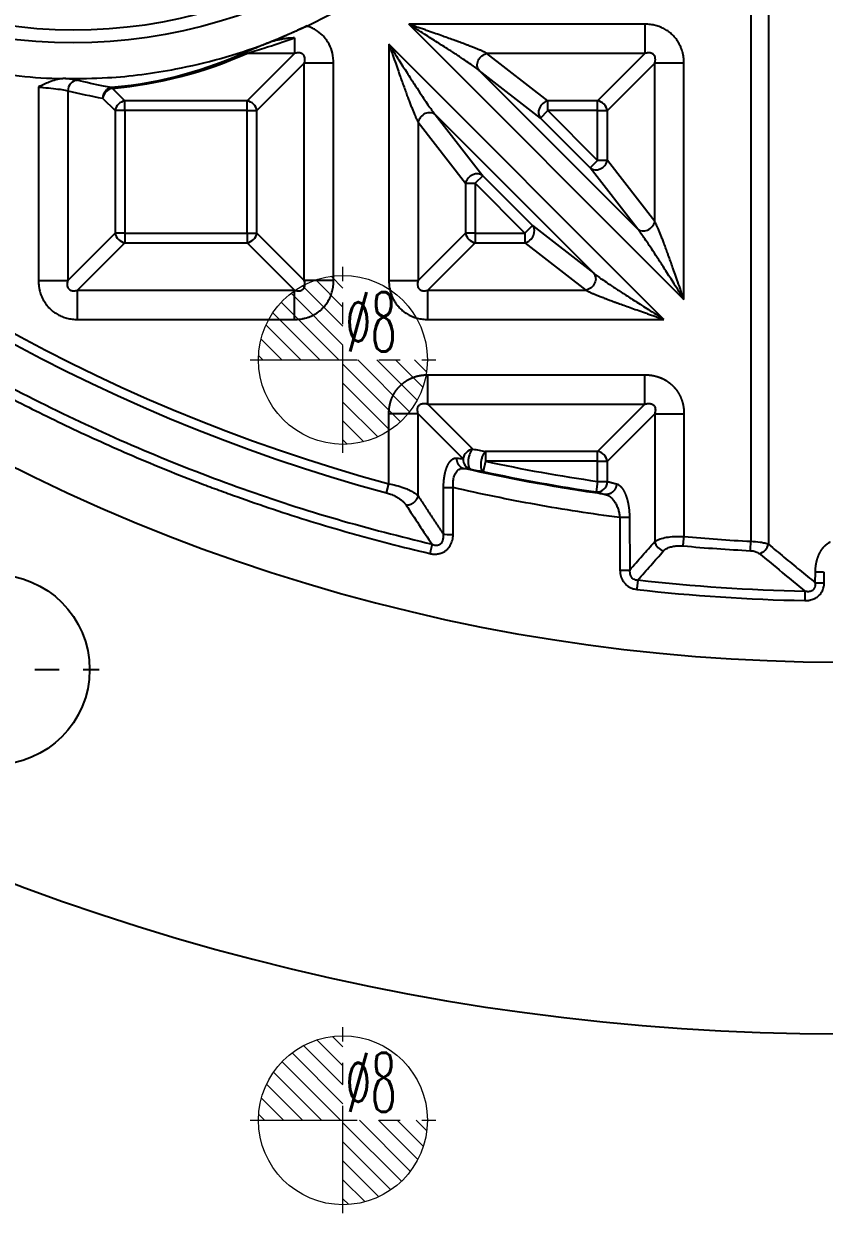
# Model space of a CAD drawing. Header units: millimetres. Extents: x 2595 to 3308, y 1499 to 1823.
# Drawn here: x 3109.4 to 3147.3, y 1550 to 1606.3 of the extents above; entities that cross this region are included whole.
import ezdxf
from ezdxf.enums import TextEntityAlignment as Align
from ezdxf.lldxf.tags import DXFTag

# ---------------------------------------------------------------- set-up
doc = ezdxf.new("R2010")
doc.units = ezdxf.units.MM
doc.linetypes.add('CENTER', pattern=[2, 1.25, -0.25, 0.25, -0.25])
doc.layers.add('5', color=7, linetype='Continuous', true_color=0xffffff)
doc.layers.add('epin', color=13, linetype='Continuous', lineweight=9)
doc.styles.add('TXT05', font='txt.shx', dxfattribs={"width": 0.5, "bigfont": 'gbcbig.shx'})
tags = doc.linetypes.add('DASHED', pattern=[25.72, 12.86, -12.86]).pattern_tags.tags
tags[6:7] = [DXFTag(74, 4), DXFTag(75, 0), DXFTag(340, '0'), DXFTag(46, 0.0), DXFTag(50, 0.0), DXFTag(44, 0.0), DXFTag(45, 0.0)]
tags[4:5] = [DXFTag(74, 4), DXFTag(75, 0), DXFTag(340, '0'), DXFTag(46, 0.0), DXFTag(50, 0.0), DXFTag(44, 0.0), DXFTag(45, 0.0)]

# ---------------------------------------------------------------- blocks, each defined once
blk = doc.blocks.new('epin_ejp_8')
at = {"layer": 'epin'}
h = blk.add_hatch(dxfattribs=at)
h.set_pattern_fill('_ANSI31', color=123, scale=0.2, angle=90, style=0)
h.set_pattern_definition([(135, (-1273.52655, 1170.3432), (-0.4490128, -0.4490128), [])])
h.paths.add_polyline_path([(0, 4, 0.414214), (-4, 0), (0, 0)])
h.paths.add_polyline_path([(4, 0), (0, 0), (0, -4, 0.414214)])
at = {"layer": 'epin', "color": 1, "linetype": 'CENTER', "ltscale": 4.064}
for p, q in [((0, -4.4), (0, 4.4)), ((-4.4, 0), (4.4, 0))]:
    blk.add_line(p, q, dxfattribs=at)
at = {"layer": 'epin'}
blk.add_circle((0, 0), 4, dxfattribs=at)
at = {"layer": 'epin', "color": 6, "style": 'TXT05', "width": 0.5}
blk.add_text('%%c8', height=2.8, dxfattribs=at).set_placement((1.327, 1.8), align=Align.MIDDLE)

msp = doc.modelspace()

# ---------------------------------------------------------------- linework, layer by layer
at = {"layer": '5', "color": 7, "linetype": 'Continuous'}
for p, q in [((3143.825, 1627.787), (3143.825, 1581.833)), ((3127.626, 1606.314), (3140.656, 1593.285)), ((3138.808, 1606.314), (3127.626, 1606.314)), ((3122.209, 1604.928), (3119.947, 1604.928)), ((3122.209, 1604.928), (3119.965, 1602.685)), ((3139.707, 1592.336), (3126.677, 1605.366)), ((3126.677, 1605.366), (3126.677, 1594.184)), ((3138.808, 1604.928), (3131.32, 1604.928)), ((3134.21, 1602.685), (3131.32, 1604.928)), ((3138.808, 1604.928), (3136.564, 1602.685)), ((3122.671, 1604.466), (3120.427, 1602.223)), ((3122.671, 1594.184), (3122.671, 1604.466)), ((3124.057, 1604.466), (3122.671, 1604.466)), ((3124.057, 1594.184), (3124.057, 1604.466)), ((3139.27, 1604.466), (3137.026, 1602.223)), ((3140.656, 1604.466), (3139.27, 1604.466)), ((3140.656, 1593.285), (3140.656, 1604.466)), ((3133.855, 1601.868), (3130.953, 1604.122)), ((3130.953, 1604.122), (3138.464, 1596.611)), ((3110.078, 1603.341), (3110.078, 1594.184)), ((3113.579, 1603.276), (3114.17, 1602.685)), ((3111.465, 1603.157), (3111.465, 1594.184)), ((3113.117, 1602.814), (3113.708, 1602.223)), ((3119.965, 1602.685), (3114.17, 1602.685)), ((3114.17, 1602.223), (3114.17, 1602.685)), ((3119.965, 1602.223), (3119.965, 1602.685)), ((3136.564, 1602.685), (3134.21, 1602.685)), ((3134.21, 1602.223), (3134.21, 1602.685)), ((3136.564, 1602.223), (3136.564, 1602.685)), ((3114.17, 1602.223), (3113.708, 1602.223)), ((3113.708, 1602.223), (3113.708, 1596.428)), ((3119.965, 1602.223), (3114.17, 1602.223)), ((3114.17, 1602.223), (3114.17, 1596.428)), ((3119.965, 1602.223), (3120.427, 1602.223)), ((3119.965, 1596.428), (3119.965, 1602.223)), ((3120.427, 1596.428), (3120.427, 1602.223)), ((3133.855, 1601.868), (3134.21, 1602.223)), ((3136.564, 1599.868), (3134.21, 1602.223)), ((3136.564, 1602.223), (3134.21, 1602.223)), ((3136.564, 1599.868), (3136.564, 1602.223)), ((3136.564, 1602.223), (3137.026, 1602.223)), ((3137.026, 1599.868), (3137.026, 1602.223)), ((3128.064, 1601.672), (3130.307, 1598.782)), ((3128.87, 1602.039), (3131.124, 1599.137)), ((3136.381, 1594.528), (3128.87, 1602.039)), ((3136.21, 1599.514), (3133.855, 1601.868)), ((3136.21, 1599.514), (3136.564, 1599.868)), ((3137.026, 1599.868), (3136.564, 1599.868)), ((3139.27, 1596.978), (3137.026, 1599.868)), ((3138.464, 1596.611), (3136.21, 1599.514)), ((3130.307, 1598.782), (3130.307, 1596.428)), ((3130.307, 1598.782), (3130.769, 1598.782)), ((3131.124, 1599.137), (3130.769, 1598.782)), ((3130.769, 1598.782), (3133.124, 1596.428)), ((3130.769, 1598.782), (3130.769, 1596.428)), ((3131.124, 1599.137), (3133.478, 1596.782)), ((3133.478, 1596.782), (3133.124, 1596.428)), ((3133.478, 1596.782), (3136.381, 1594.528)), ((3111.465, 1594.184), (3113.708, 1596.428)), ((3111.927, 1593.722), (3114.17, 1595.965)), ((3114.17, 1596.428), (3113.708, 1596.428)), ((3114.17, 1596.428), (3119.965, 1596.428)), ((3114.17, 1596.428), (3114.17, 1595.965)), ((3114.17, 1595.965), (3119.965, 1595.965)), ((3119.965, 1596.428), (3119.965, 1595.965)), ((3119.965, 1596.428), (3120.427, 1596.428)), ((3122.209, 1593.722), (3119.965, 1595.965)), ((3122.671, 1594.184), (3120.427, 1596.428)), ((3128.064, 1594.184), (3130.307, 1596.428)), ((3128.526, 1593.722), (3130.769, 1595.965)), ((3130.769, 1596.428), (3130.307, 1596.428)), ((3130.769, 1596.428), (3133.124, 1596.428)), ((3130.769, 1596.428), (3130.769, 1595.965)), ((3130.769, 1595.965), (3133.124, 1595.965)), ((3133.124, 1596.428), (3133.124, 1595.965)), ((3133.124, 1595.965), (3136.013, 1593.722)), ((3110.078, 1594.184), (3111.465, 1594.184)), ((3111.927, 1593.722), (3122.209, 1593.722)), ((3122.209, 1592.336), (3122.209, 1593.722)), ((3126.677, 1594.184), (3128.064, 1594.184)), ((3128.526, 1593.722), (3136.013, 1593.722)), ((3111.927, 1592.336), (3122.209, 1592.336)), ((3128.526, 1592.336), (3139.707, 1592.336)), ((3128.526, 1588.329), (3128.526, 1589.715)), ((3128.526, 1589.715), (3138.808, 1589.715)), ((3138.808, 1588.329), (3138.808, 1589.715)), ((3128.526, 1588.329), (3130.654, 1586.201)), ((3128.526, 1588.329), (3138.808, 1588.329)), ((3138.808, 1588.329), (3136.564, 1586.086)), ((3128.064, 1587.867), (3126.677, 1587.867)), ((3126.677, 1584.557), (3126.677, 1587.867)), ((3128.064, 1583.979), (3128.064, 1587.867)), ((3128.064, 1587.867), (3130.192, 1585.739)), ((3139.27, 1587.867), (3137.026, 1585.624)), ((3139.27, 1587.867), (3139.27, 1581.82)), ((3139.27, 1587.867), (3140.656, 1587.867)), ((3140.656, 1587.867), (3140.656, 1582.057)), ((3131.247, 1586.086), (3131.247, 1585.624)), ((3136.564, 1586.086), (3131.247, 1586.086)), ((3136.564, 1585.624), (3136.564, 1586.086)), ((3131.247, 1585.624), (3131.141, 1585.132)), ((3136.564, 1585.624), (3131.247, 1585.624)), ((3136.564, 1585.624), (3137.026, 1585.624)), ((3136.564, 1584.666), (3136.564, 1585.624)), ((3137.026, 1584.666), (3137.026, 1585.624)), ((3136.564, 1584.666), (3136.492, 1584.169)), ((3136.564, 1584.666), (3137.026, 1584.666)), ((3126.562, 1584.128), (3126.677, 1584.557)), ((3129.256, 1582.166), (3129.266, 1584.381)), ((3129.718, 1582.16), (3129.728, 1584.376)), ((3137.612, 1582.959), (3137.623, 1580.468)), ((3138.074, 1582.964), (3138.085, 1580.473)), ((3146.877, 1579.867), (3146.881, 1580.384)), ((3147.295, 1579.862), (3147.298, 1580.379))]:
    msp.add_line(p, q, dxfattribs=at)
at = {"layer": '5', "color": 1, "linetype": 'CENTER', "ltscale": 4.572}
msp.add_line((3103.052, 1575.756), (3112.952, 1575.756), dxfattribs=at)
at = {"layer": '5', "color": 7, "linetype": 'Continuous'}
msp.add_circle((3108.002, 1575.756), 4.5, dxfattribs=at)
at = {"layer": '5', "color": 7, "linetype": 'Continuous', "extrusion": (0, 0, -1)}
for centre, radius, start, end in [((-3148.002, 1669.494), 100.07, 313.95835, 233.17746), ((-3148.002, 1669.494), 99.038, 313.97894, 78.94), ((-3111.786, 1629.254), 23.825, 155, 0)]:
    msp.add_arc(centre, radius, start, end, dxfattribs=at)
at = {"layer": '5', "color": 7, "linetype": 'DASHED'}
for radius, start, end in [(100.573, 306.62661, 226.18317), (100.572, 306.62578, 226.19708)]:
    msp.add_arc((3148.002, 1669.494), radius, start, end, dxfattribs=at)
at = {"layer": '5', "color": 7, "linetype": 'Continuous'}
for centre, radius, start, end in [((3148.002, 1669.494), 100.547, 306.63636, 233.36364), ((3148.002, 1669.494), 99.282, 100.95124, 226.04921), ((3148.002, 1669.494), 99.081, 101.04979, 226.04537), ((3148.002, 1663.458), 81.732, 195.12421, 254.87579), ((3148.002, 1663.458), 82.176, 195.12421, 254.87579), ((3111.786, 1629.254), 23.204, 180, 25), ((3111.786, 1629.254), 25.522, 295.532, 310.5998), ((3111.786, 1629.254), 25.522, 259.4806, 268.7464), ((3148.002, 1663.458), 87.341, 233.68891, 306.31109), ((3148.002, 1663.458), 79.617, 257.85142, 261.74012), ((3148.002, 1663.458), 80.119, 257.85142, 261.74012), ((3148.002, 1663.458), 81.732, 264.84318, 267.07028), ((3148.002, 1663.458), 82.176, 264.84318, 267.07028), ((3148.002, 1669.494), 110.98, 238.79815, 301.20185)]:
    msp.add_arc(centre, radius, start, end, dxfattribs=at)
for centre, major_axis, ratio, start_param, end_param in [((3111.786, 1624.504), (0, -21.308), 0.969623, 0.086893, 0.406054), ((3119.947, 1604.466), (0.204, -0.46), 0.686211, 2.567905, 2.997393), ((3111.927, 1603.157), (-0.117, -0.489), 0.914703, 3.40322, 4.927805), ((3113.579, 1602.814), (-0.088, -0.495), 0.91653, 3.406006, 4.873529), ((3113.579, 1602.814), (-0.356, -0.356), 0.854588, 4.005238, 5.41954), ((3113.579, 1602.814), (0.045, -0.501), 0.203872, 2.726522, 3.034618), ((3118.105, 1629.254), (27.721, 0), 0.969623, 4.470509, 4.531479), ((3114.17, 1602.223), (0.356, 0.356), 0.854588, 0.863645, 2.277948), ((3119.965, 1602.223), (0.356, -0.356), 0.854588, 0.863645, 2.277948), ((3134.21, 1602.223), (-0.308, -0.397), 0.818985, 3.900323, 6.130707), ((3136.564, 1602.223), (0.356, -0.356), 0.854588, 0.863645, 2.277948), ((3136.564, 1599.868), (-0.397, -0.308), 0.818985, 0.152478, 2.382862), ((3130.769, 1598.782), (0.397, 0.308), 0.818985, 0.152478, 2.382862), ((3133.124, 1596.428), (0.308, 0.397), 0.818985, 3.900323, 6.130707), ((3114.17, 1596.428), (-0.356, 0.356), 0.854588, 0.863645, 2.277948), ((3119.965, 1596.428), (-0.356, -0.356), 0.854588, 0.863645, 2.277948), ((3130.769, 1596.428), (-0.356, 0.356), 0.854588, 0.863645, 2.277948), ((3130.654, 1585.739), (-0.356, -0.356), 0.854588, 4.005239, 5.41954), ((3130.654, 1585.739), (0.098, 0.493), 0.412608, 0.44826, 3.084108), ((3136.564, 1585.624), (0.356, -0.356), 0.854588, 0.863645, 2.277948), ((3130.654, 1585.739), (0.049, 0.501), 0.918083, 1.660759, 3.009174), ((3136.564, 1584.666), (0.13, 0.486), 0.913658, 3.270704, 4.952882), ((3129.728, 1584.381), (-0.503, 0.002), 0.010472, 0.405858, 1.570843), ((3129.718, 1582.166), (-0.503, 0.002), 0.010472, 0.405858, 1.570843), ((3139.732, 1581.82), (-0.378, 0.331), 0.837527, 0.80745, 2.107858), ((3144.242, 1581.694), (0.323, 0.385), 0.751949, 3.934164, 5.27478), ((3137.623, 1580.473), (0.503, 0.002), 0.010472, 4.712342, 5.877328)]:
    msp.add_ellipse(centre, major_axis=major_axis, ratio=ratio, start_param=start_param, end_param=end_param, dxfattribs=at)
for points, degree, knots in [([(3065.375, 1644.356), (3065.485, 1643.901), (3065.706, 1642.991), (3066.183, 1641.182), (3066.833, 1638.937), (3067.703, 1636.271), (3068.659, 1633.635), (3069.703, 1631.031), (3070.957, 1628.178), (3072.184, 1625.656), (3073.494, 1623.176), (3074.718, 1621.004), (3076.174, 1618.609), (3077.708, 1616.265), (3079.316, 1613.975), (3080.999, 1611.739), (3082.754, 1609.56), (3084.583, 1607.438), (3086.485, 1605.372), (3088.128, 1603.701), (3089.479, 1602.396), (3090.851, 1601.112), (3092.253, 1599.864), (3093.682, 1598.655), (3094.762, 1597.77), (3095.852, 1596.908), (3097.313, 1595.791), (3098.61, 1594.848), (3099.733, 1594.064), (3100.482, 1593.55), (3101.427, 1592.919), (3102.578, 1592.178), (3103.75, 1591.449), (3104.747, 1590.852), (3105.559, 1590.379), (3106.18, 1590.024), (3106.81, 1589.67), (3107.67, 1589.197), (3108.774, 1588.609), (3110.14, 1587.913), (3111.56, 1587.223), (3113.038, 1586.539), (3114.571, 1585.865), (3116.16, 1585.203), (3117.518, 1584.669), (3118.63, 1584.252), (3119.768, 1583.839), (3121.219, 1583.338), (3122.998, 1582.768), (3124.513, 1582.319), (3125.749, 1581.977), (3127.015, 1581.64), (3127.975, 1581.409), (3128.618, 1581.253)], 3, [0, 0, 0, 0, 0.014936, 0.029853, 0.059655, 0.089453, 0.119262, 0.149075, 0.178885, 0.218629, 0.238504, 0.268312, 0.298106, 0.327877, 0.357624, 0.387348, 0.417075, 0.446843, 0.47668, 0.506592, 0.521577, 0.536571, 0.566511, 0.58142, 0.596263, 0.611033, 0.62573, 0.654912, 0.662164, 0.669403, 0.683874, 0.698399, 0.713051, 0.727904, 0.735428, 0.743029, 0.750712, 0.758484, 0.774323, 0.790599, 0.807368, 0.824674, 0.842499, 0.860799, 0.879533, 0.889049, 0.898658, 0.918142, 0.937995, 0.958239, 0.968516, 0.9789, 1, 1, 1, 1]), ([(3065.808, 1644.461), (3066.537, 1641.736), (3067.96, 1636.418), (3070.994, 1628.947), (3074.469, 1622.138), (3078.323, 1616.012), (3082.424, 1610.554), (3086.482, 1605.952), (3090.436, 1602.044), (3094.275, 1598.685), (3098.263, 1595.597), (3102.379, 1592.784), (3106.604, 1590.247), (3110.917, 1587.986), (3115.3, 1585.998), (3119.736, 1584.287), (3124.202, 1582.826), (3127.22, 1582.068), (3128.72, 1581.691)], 3, [0, 0, 0, 0, 0.090373, 0.176364, 0.257981, 0.335231, 0.40812, 0.476654, 0.531767, 0.586258, 0.640131, 0.693386, 0.746023, 0.798046, 0.849453, 0.900247, 0.950429, 1, 1, 1, 1]), ([(3111.356, 1603.738), (3112.02, 1603.743), (3113.773, 1603.757), (3116.241, 1604.085), (3118.717, 1604.665), (3120.795, 1605.336), (3122.122, 1605.929), (3122.786, 1606.225)], 3, [0, 0, 0, 0, 0.16882, 0.445821, 0.630531, 0.815258, 1, 1, 1, 1]), ([(3122.784, 1606.23), (3122.592, 1606.138), (3122.401, 1606.047), (3122.013, 1605.869), (3121.816, 1605.781), (3121.352, 1605.585), (3121.085, 1605.477), (3120.816, 1605.375)], 3, [0, 0, 0, 0, 0.29651, 0.29651, 0.598177, 0.598177, 1, 1, 1, 1]), ([(3124.057, 1604.466), (3124.046, 1604.629), (3124.026, 1604.94), (3123.848, 1605.402), (3123.572, 1605.779), (3123.264, 1606.022), (3123.005, 1606.153), (3122.86, 1606.202), (3122.785, 1606.227)], 3, [0, 0, 0, 0, 0.209456, 0.399677, 0.627579, 0.802925, 0.89913, 1, 1, 1, 1]), ([(3130.953, 1604.122), (3130.93, 1604.141), (3130.88, 1604.182), (3130.754, 1604.278), (3130.555, 1604.42), (3130.263, 1604.618), (3129.905, 1604.855), (3129.471, 1605.138), (3129.055, 1605.405), (3128.676, 1605.647), (3128.352, 1605.853), (3128.065, 1606.036), (3127.819, 1606.192), (3127.692, 1606.273), (3127.626, 1606.314)], 3, [0, 0, 0, 0, 0.027967, 0.059719, 0.133964, 0.223166, 0.330024, 0.457166, 0.608202, 0.694055, 0.787542, 0.889254, 0.943484, 1, 1, 1, 1]), ([(3131.32, 1604.928), (3131.309, 1604.934), (3131.287, 1604.948), (3131.248, 1604.968), (3131.204, 1604.99), (3131.155, 1605.014), (3131.102, 1605.039), (3131.022, 1605.074), (3130.91, 1605.121), (3130.762, 1605.182), (3130.595, 1605.247), (3130.432, 1605.31), (3130.3, 1605.36), (3130.156, 1605.414), (3130.036, 1605.458), (3129.919, 1605.501), (3129.867, 1605.52), (3129.826, 1605.535), (3129.783, 1605.55), (3129.659, 1605.595), (3129.445, 1605.673), (3129.141, 1605.781), (3128.809, 1605.899), (3128.512, 1606.004), (3128.259, 1606.093), (3128.056, 1606.164), (3127.844, 1606.238), (3127.7, 1606.289), (3127.626, 1606.314)], 3, [0, 0, 0, 0, 0.013964, 0.028728, 0.044337, 0.060827, 0.078207, 0.096433, 0.135359, 0.177827, 0.224286, 0.275137, 0.311625, 0.330675, 0.391249, 0.407235, 0.423572, 0.431875, 0.440269, 0.457332, 0.529399, 0.607999, 0.693751, 0.787226, 0.837032, 0.889033, 0.943357, 1, 1, 1, 1]), ([(3140.656, 1604.466), (3140.654, 1604.537), (3140.651, 1604.656), (3140.627, 1604.825), (3140.596, 1604.968), (3140.554, 1605.11), (3140.499, 1605.251), (3140.428, 1605.396), (3140.338, 1605.545), (3140.226, 1605.692), (3140.089, 1605.835), (3139.929, 1605.968), (3139.743, 1606.086), (3139.535, 1606.184), (3139.308, 1606.258), (3139.063, 1606.306), (3138.894, 1606.311), (3138.808, 1606.314)], 3, [0, 0, 0, 0, 0.072851, 0.122845, 0.174858, 0.223041, 0.274463, 0.329748, 0.38903, 0.452408, 0.51978, 0.591113, 0.666185, 0.744828, 0.826536, 0.911136, 1, 1, 1, 1]), ([(3119.947, 1604.928), (3120.186, 1605.007), (3120.472, 1605.094), (3121.228, 1605.333), (3121.719, 1605.493), (3122.209, 1605.663)], 3, [0, 0, 0, 0, 0.373877, 0.373877, 1, 1, 1, 1]), ([(3122.208, 1605.663), (3122.149, 1605.661), (3122.064, 1605.659), (3121.945, 1605.651), (3121.827, 1605.64), (3121.676, 1605.615), (3121.442, 1605.568), (3121.153, 1605.494), (3120.928, 1605.415), (3120.816, 1605.375)], 3, [0, 0, 0, 0, 0.125159, 0.178687, 0.249947, 0.374582, 0.499465, 0.749764, 1, 1, 1, 1]), ([(3120.816, 1605.375), (3120.737, 1605.342), (3120.659, 1605.309), (3120.298, 1605.156), (3120.013, 1605.04), (3119.791, 1604.941)], 3, [0, 0, 0, 0, 0.212025, 0.212025, 1, 1, 1, 1]), ([(3122.671, 1604.466), (3122.677, 1604.49), (3122.692, 1604.545), (3122.7, 1604.618), (3122.7, 1604.68), (3122.694, 1604.738), (3122.673, 1604.812), (3122.623, 1604.881), (3122.566, 1604.921), (3122.511, 1604.943), (3122.447, 1604.956), (3122.342, 1604.96), (3122.264, 1604.941), (3122.209, 1604.928)], 3, [0, 0, 0, 0, 0.093419, 0.212052, 0.262993, 0.313654, 0.413883, 0.514736, 0.570157, 0.632578, 0.705029, 0.789605, 1, 1, 1, 1]), ([(3126.677, 1605.366), (3126.758, 1605.238), (3126.914, 1604.993), (3127.201, 1604.541), (3127.519, 1604.042), (3127.854, 1603.521), (3128.133, 1603.092), (3128.368, 1602.737), (3128.566, 1602.446), (3128.709, 1602.245), (3128.807, 1602.115), (3128.849, 1602.064), (3128.87, 1602.039)], 3, [0, 0, 0, 0, 0.110197, 0.212199, 0.392649, 0.543621, 0.668259, 0.773111, 0.86326, 0.93835, 0.970095, 1, 1, 1, 1]), ([(3126.677, 1605.366), (3126.703, 1605.293), (3126.753, 1605.149), (3126.85, 1604.874), (3126.964, 1604.549), (3127.093, 1604.184), (3127.244, 1603.757), (3127.36, 1603.433), (3127.441, 1603.21), (3127.456, 1603.168), (3127.479, 1603.107), (3127.524, 1602.982), (3127.592, 1602.8), (3127.668, 1602.597), (3127.759, 1602.36), (3127.841, 1602.152), (3127.919, 1601.967), (3127.963, 1601.869), (3127.998, 1601.796), (3128.02, 1601.75), (3128.042, 1601.708), (3128.057, 1601.684), (3128.064, 1601.672)], 3, [0, 0, 0, 0, 0.056164, 0.110251, 0.212208, 0.306099, 0.392343, 0.542711, 0.559527, 0.567784, 0.575942, 0.607616, 0.66673, 0.720958, 0.7712, 0.861163, 0.895315, 0.936329, 0.952766, 0.968658, 0.984396, 1, 1, 1, 1]), ([(3130.953, 1604.122), (3130.913, 1604.19), (3130.834, 1604.326), (3130.89, 1604.6), (3131.067, 1604.837), (3131.236, 1604.898), (3131.32, 1604.928)], 3, [0, 0, 0, 0, 0.25004, 0.499989, 0.749935, 1, 1, 1, 1]), ([(3139.27, 1604.466), (3139.276, 1604.49), (3139.291, 1604.545), (3139.299, 1604.618), (3139.299, 1604.68), (3139.293, 1604.738), (3139.272, 1604.812), (3139.222, 1604.881), (3139.165, 1604.921), (3139.11, 1604.943), (3139.046, 1604.956), (3138.941, 1604.96), (3138.863, 1604.941), (3138.808, 1604.928)], 3, [0, 0, 0, 0, 0.093419, 0.212052, 0.262993, 0.313654, 0.413883, 0.514736, 0.570157, 0.632578, 0.705029, 0.789605, 1, 1, 1, 1]), ([(3111.228, 1603.738), (3111.005, 1603.721), (3110.786, 1603.654), (3110.411, 1603.503), (3110.248, 1603.424), (3110.083, 1603.343), (3110.081, 1603.342), (3110.078, 1603.341)], 3, [0, 0, 0, 0, 0.550874, 0.550874, 0.993596, 0.993596, 1, 1, 1, 1]), ([(3110.078, 1603.341), (3110.154, 1603.335), (3110.229, 1603.328), (3110.471, 1603.305), (3110.636, 1603.289), (3110.936, 1603.255), (3111.074, 1603.237), (3111.303, 1603.199), (3111.398, 1603.179), (3111.465, 1603.157)], 3, [0, 0, 0, 0, 0.127146, 0.127146, 0.417765, 0.417765, 0.708802, 0.708802, 1, 1, 1, 1]), ([(3111.924, 1603.658), (3111.837, 1603.679), (3111.714, 1603.699), (3111.499, 1603.726), (3111.429, 1603.734), (3111.356, 1603.741)], 3, [0, 0, 0, 0, 0.703748, 0.703748, 1, 1, 1, 1]), ([(3113.545, 1603.313), (3113.415, 1603.336), (3113.286, 1603.361), (3112.745, 1603.467), (3112.334, 1603.558), (3111.924, 1603.658)], 3, [0, 0, 0, 0, 0.240245, 0.240245, 1, 1, 1, 1]), ([(3128.87, 1602.039), (3128.756, 1602.139), (3128.566, 1602.156), (3128.231, 1602.005), (3128.096, 1601.841), (3128.064, 1601.672)], 3, [0, 0, 0, 0, 0.5, 0.5, 1, 1, 1, 1]), ([(3138.464, 1596.611), (3138.577, 1596.511), (3138.768, 1596.494), (3139.102, 1596.645), (3139.238, 1596.81), (3139.27, 1596.978)], 3, [0, 0, 0, 0, 0.5, 0.5, 1, 1, 1, 1]), ([(3140.656, 1593.285), (3140.575, 1593.412), (3140.42, 1593.657), (3140.132, 1594.11), (3139.814, 1594.608), (3139.48, 1595.129), (3139.2, 1595.558), (3138.966, 1595.913), (3138.768, 1596.204), (3138.625, 1596.405), (3138.527, 1596.535), (3138.484, 1596.586), (3138.464, 1596.611)], 3, [0, 0, 0, 0, 0.110197, 0.212199, 0.392649, 0.543621, 0.668259, 0.773111, 0.86326, 0.93835, 0.970095, 1, 1, 1, 1]), ([(3140.656, 1593.285), (3140.631, 1593.358), (3140.58, 1593.501), (3140.484, 1593.777), (3140.37, 1594.101), (3140.241, 1594.466), (3140.09, 1594.893), (3139.973, 1595.218), (3139.892, 1595.44), (3139.877, 1595.483), (3139.855, 1595.543), (3139.809, 1595.668), (3139.742, 1595.85), (3139.666, 1596.053), (3139.575, 1596.291), (3139.493, 1596.498), (3139.414, 1596.683), (3139.371, 1596.781), (3139.336, 1596.855), (3139.313, 1596.9), (3139.291, 1596.942), (3139.277, 1596.966), (3139.27, 1596.978)], 3, [0, 0, 0, 0, 0.056164, 0.110251, 0.212208, 0.306099, 0.392343, 0.542711, 0.559527, 0.567784, 0.575942, 0.607616, 0.66673, 0.720958, 0.7712, 0.861163, 0.895315, 0.936329, 0.952766, 0.968658, 0.984396, 1, 1, 1, 1]), ([(3136.381, 1594.528), (3136.42, 1594.46), (3136.499, 1594.324), (3136.443, 1594.05), (3136.266, 1593.813), (3136.098, 1593.752), (3136.013, 1593.722)], 3, [0, 0, 0, 0, 0.25004, 0.499989, 0.749935, 1, 1, 1, 1]), ([(3136.381, 1594.528), (3136.404, 1594.509), (3136.453, 1594.468), (3136.58, 1594.372), (3136.779, 1594.23), (3137.07, 1594.032), (3137.428, 1593.795), (3137.863, 1593.512), (3138.279, 1593.245), (3138.658, 1593.003), (3138.981, 1592.797), (3139.269, 1592.614), (3139.514, 1592.458), (3139.642, 1592.377), (3139.707, 1592.336)], 3, [0, 0, 0, 0, 0.027967, 0.059719, 0.133964, 0.223166, 0.330024, 0.457166, 0.608202, 0.694055, 0.787542, 0.889254, 0.943484, 1, 1, 1, 1]), ([(3110.078, 1594.184), (3110.08, 1594.113), (3110.084, 1593.994), (3110.108, 1593.825), (3110.139, 1593.682), (3110.181, 1593.54), (3110.235, 1593.399), (3110.306, 1593.254), (3110.397, 1593.106), (3110.509, 1592.958), (3110.645, 1592.815), (3110.806, 1592.682), (3110.991, 1592.564), (3111.199, 1592.466), (3111.427, 1592.393), (3111.671, 1592.345), (3111.84, 1592.339), (3111.927, 1592.336)], 3, [0, 0, 0, 0, 0.072851, 0.122845, 0.174858, 0.223041, 0.274463, 0.329748, 0.38903, 0.452408, 0.51978, 0.591113, 0.666185, 0.744828, 0.826536, 0.911136, 1, 1, 1, 1]), ([(3111.465, 1594.184), (3111.459, 1594.16), (3111.444, 1594.105), (3111.435, 1594.032), (3111.436, 1593.97), (3111.442, 1593.912), (3111.463, 1593.838), (3111.513, 1593.77), (3111.57, 1593.73), (3111.624, 1593.707), (3111.688, 1593.694), (3111.794, 1593.69), (3111.871, 1593.709), (3111.927, 1593.722)], 3, [0, 0, 0, 0, 0.093419, 0.212052, 0.262993, 0.313654, 0.413883, 0.514736, 0.570157, 0.632578, 0.705029, 0.789605, 1, 1, 1, 1]), ([(3122.209, 1593.722), (3122.233, 1593.716), (3122.288, 1593.701), (3122.36, 1593.693), (3122.423, 1593.693), (3122.481, 1593.699), (3122.555, 1593.72), (3122.623, 1593.77), (3122.663, 1593.827), (3122.686, 1593.882), (3122.699, 1593.946), (3122.703, 1594.051), (3122.684, 1594.129), (3122.671, 1594.184)], 3, [0, 0, 0, 0, 0.093419, 0.212052, 0.262993, 0.313654, 0.413883, 0.514736, 0.570157, 0.632578, 0.705029, 0.789605, 1, 1, 1, 1]), ([(3122.209, 1592.336), (3122.279, 1592.338), (3122.399, 1592.341), (3122.568, 1592.365), (3122.711, 1592.396), (3122.853, 1592.438), (3122.994, 1592.493), (3123.139, 1592.564), (3123.287, 1592.654), (3123.435, 1592.766), (3123.578, 1592.902), (3123.711, 1593.063), (3123.829, 1593.248), (3123.927, 1593.456), (3124, 1593.684), (3124.048, 1593.929), (3124.054, 1594.098), (3124.057, 1594.184)], 3, [0, 0, 0, 0, 0.072851, 0.122845, 0.174858, 0.223041, 0.274463, 0.329748, 0.38903, 0.452408, 0.51978, 0.591113, 0.666185, 0.744828, 0.826536, 0.911136, 1, 1, 1, 1]), ([(3126.677, 1594.184), (3126.679, 1594.113), (3126.683, 1593.994), (3126.707, 1593.825), (3126.738, 1593.682), (3126.78, 1593.54), (3126.834, 1593.399), (3126.905, 1593.254), (3126.996, 1593.106), (3127.108, 1592.958), (3127.244, 1592.815), (3127.405, 1592.682), (3127.59, 1592.564), (3127.798, 1592.466), (3128.026, 1592.393), (3128.27, 1592.345), (3128.439, 1592.339), (3128.526, 1592.336)], 3, [0, 0, 0, 0, 0.072851, 0.122845, 0.174858, 0.223041, 0.274463, 0.329748, 0.38903, 0.452408, 0.51978, 0.591113, 0.666185, 0.744828, 0.826536, 0.911136, 1, 1, 1, 1]), ([(3128.064, 1594.184), (3128.058, 1594.16), (3128.043, 1594.105), (3128.034, 1594.032), (3128.035, 1593.97), (3128.041, 1593.912), (3128.062, 1593.838), (3128.112, 1593.77), (3128.169, 1593.73), (3128.223, 1593.707), (3128.287, 1593.694), (3128.393, 1593.69), (3128.47, 1593.709), (3128.526, 1593.722)], 3, [0, 0, 0, 0, 0.093419, 0.212052, 0.262993, 0.313654, 0.413883, 0.514736, 0.570157, 0.632578, 0.705029, 0.789605, 1, 1, 1, 1]), ([(3136.013, 1593.722), (3136.024, 1593.716), (3136.047, 1593.703), (3136.086, 1593.682), (3136.129, 1593.66), (3136.178, 1593.636), (3136.232, 1593.612), (3136.312, 1593.576), (3136.423, 1593.529), (3136.572, 1593.468), (3136.739, 1593.403), (3136.902, 1593.34), (3137.033, 1593.291), (3137.178, 1593.237), (3137.298, 1593.192), (3137.415, 1593.149), (3137.466, 1593.13), (3137.508, 1593.115), (3137.551, 1593.1), (3137.675, 1593.055), (3137.889, 1592.978), (3138.192, 1592.869), (3138.525, 1592.751), (3138.822, 1592.647), (3139.075, 1592.558), (3139.278, 1592.486), (3139.489, 1592.412), (3139.634, 1592.362), (3139.707, 1592.336)], 3, [0, 0, 0, 0, 0.013964, 0.028728, 0.044337, 0.060827, 0.078207, 0.096433, 0.135359, 0.177827, 0.224286, 0.275137, 0.311625, 0.330675, 0.391249, 0.407235, 0.423572, 0.431875, 0.440269, 0.457332, 0.529399, 0.607999, 0.693751, 0.787226, 0.837032, 0.889033, 0.943357, 1, 1, 1, 1]), ([(3126.677, 1587.867), (3126.677, 1587.958), (3126.685, 1588.048), (3126.693, 1588.135), (3126.722, 1588.301), (3126.764, 1588.463), (3126.792, 1588.541), (3126.821, 1588.621), (3126.857, 1588.697), (3126.894, 1588.776), (3126.938, 1588.849), (3126.983, 1588.925), (3127.088, 1589.068), (3127.21, 1589.201), (3127.347, 1589.323), (3127.501, 1589.432), (3127.668, 1589.525), (3127.845, 1589.6), (3128.031, 1589.658), (3128.221, 1589.696), (3128.321, 1589.705), (3128.423, 1589.715), (3128.526, 1589.715)], 2, [0, 0, 0, 0.0625, 0.0625, 0.125, 0.1875, 0.25, 0.25, 0.3125, 0.3125, 0.375, 0.375, 0.4375, 0.5, 0.5625, 0.625, 0.6875, 0.75, 0.8125, 0.875, 0.9375, 0.9375, 1, 1, 1]), ([(3138.808, 1589.715), (3138.899, 1589.715), (3138.989, 1589.708), (3139.075, 1589.7), (3139.242, 1589.671), (3139.403, 1589.629), (3139.481, 1589.6), (3139.561, 1589.571), (3139.638, 1589.536), (3139.716, 1589.499), (3139.79, 1589.455), (3139.866, 1589.41), (3140.008, 1589.305), (3140.142, 1589.183), (3140.264, 1589.045), (3140.373, 1588.892), (3140.466, 1588.725), (3140.541, 1588.548), (3140.598, 1588.361), (3140.636, 1588.171), (3140.646, 1588.072), (3140.656, 1587.97), (3140.656, 1587.867)], 2, [0, 0, 0, 0.0625, 0.0625, 0.125, 0.1875, 0.25, 0.25, 0.3125, 0.3125, 0.375, 0.375, 0.4375, 0.5, 0.5625, 0.625, 0.6875, 0.75, 0.8125, 0.875, 0.9375, 0.9375, 1, 1, 1]), ([(3128.064, 1587.867), (3128.057, 1587.89), (3128.045, 1587.939), (3128.035, 1588.011), (3128.034, 1588.083), (3128.043, 1588.15), (3128.064, 1588.21), (3128.097, 1588.263), (3128.142, 1588.306), (3128.2, 1588.337), (3128.27, 1588.355), (3128.349, 1588.36), (3128.435, 1588.352), (3128.495, 1588.338), (3128.526, 1588.329)], 3, [0, 0, 0, 0, 0.068003, 0.148235, 0.2261, 0.30492, 0.385248, 0.467231, 0.551314, 0.638006, 0.727011, 0.817348, 0.908738, 1, 1, 1, 1]), ([(3138.808, 1588.329), (3138.83, 1588.336), (3138.88, 1588.348), (3138.952, 1588.358), (3139.024, 1588.359), (3139.09, 1588.35), (3139.151, 1588.329), (3139.203, 1588.296), (3139.246, 1588.251), (3139.278, 1588.193), (3139.296, 1588.123), (3139.301, 1588.044), (3139.292, 1587.958), (3139.278, 1587.897), (3139.27, 1587.867)], 3, [0, 0, 0, 0, 0.068003, 0.148235, 0.2261, 0.30492, 0.385248, 0.467231, 0.551314, 0.638006, 0.727011, 0.817348, 0.908738, 1, 1, 1, 1]), ([(3129.266, 1584.381), (3129.266, 1584.444), (3129.271, 1584.568), (3129.28, 1584.686), (3129.292, 1584.801), (3129.301, 1584.857), (3129.318, 1584.974), (3129.343, 1585.082), (3129.355, 1585.13), (3129.368, 1585.177), (3129.387, 1585.241), (3129.408, 1585.3), (3129.428, 1585.355), (3129.473, 1585.454), (3129.523, 1585.543), (3129.578, 1585.619), (3129.636, 1585.681), (3129.7, 1585.729), (3129.768, 1585.761), (3129.804, 1585.767), (3129.842, 1585.774), (3129.88, 1585.77)], 2, [0, 0, 0, 0.0625, 0.125, 0.1875, 0.25, 0.25, 0.375, 0.375, 0.428571, 0.428571, 0.5, 0.5, 0.5625, 0.625, 0.6875, 0.75, 0.8125, 0.875, 0.9375, 0.9375, 1, 1, 1]), ([(3130.654, 1586.201), (3130.752, 1586.182), (3130.949, 1586.143), (3131.147, 1586.105), (3131.247, 1586.086)], 3, [0, 0, 0, 0, 0.500001, 1, 1, 1, 1]), ([(3131.247, 1586.086), (3131.241, 1586.08), (3131.229, 1586.07), (3131.205, 1586.044), (3131.176, 1586.005), (3131.142, 1585.947), (3131.112, 1585.88), (3131.085, 1585.807), (3131.063, 1585.728), (3131.048, 1585.661), (3131.04, 1585.606), (3131.033, 1585.552), (3131.027, 1585.485), (3131.027, 1585.408), (3131.033, 1585.337), (3131.045, 1585.274), (3131.059, 1585.23), (3131.073, 1585.2), (3131.085, 1585.18), (3131.097, 1585.163), (3131.111, 1585.149), (3131.126, 1585.139), (3131.136, 1585.135), (3131.141, 1585.132)], 3, [0, 0, 0, 0, 0.031268, 0.062537, 0.12502, 0.187503, 0.249987, 0.31247, 0.374953, 0.437437, 0.468705, 0.499973, 0.562457, 0.62494, 0.687424, 0.749907, 0.81239, 0.843659, 0.874927, 0.906195, 0.937463, 0.968732, 1, 1, 1, 1]), ([(3129.728, 1584.376), (3129.728, 1584.378), (3129.723, 1584.423), (3129.718, 1584.51), (3129.72, 1584.634), (3129.732, 1584.754), (3129.756, 1584.87), (3129.792, 1584.983), (3129.844, 1585.086), (3129.911, 1585.172), (3129.991, 1585.237), (3130.084, 1585.278), (3130.166, 1585.287), (3130.217, 1585.283), (3130.231, 1585.281)], 3, [0, 0, 0, 0, 0.003561, 0.085652, 0.163913, 0.243094, 0.32631, 0.415832, 0.512974, 0.615568, 0.72087, 0.831576, 0.953302, 1, 1, 1, 1]), ([(3136.928, 1584.054), (3136.769, 1584.076), (3134.522, 1584.397), (3132.289, 1584.813), (3130.231, 1585.281)], 3, [0, 0, 0, 0, 0.070407, 1, 1, 1, 1]), ([(3126.677, 1584.557), (3126.791, 1584.534), (3127.04, 1584.483), (3127.341, 1584.386), (3127.583, 1584.288), (3127.767, 1584.198), (3127.904, 1584.112), (3128.002, 1584.038), (3128.043, 1583.999), (3128.064, 1583.979)], 3, [0, 0, 0, 0, 0.18772, 0.410197, 0.537429, 0.67691, 0.830281, 0.913057, 1, 1, 1, 1]), ([(3137.459, 1584.552), (3137.54, 1584.53), (3137.618, 1584.463), (3137.688, 1584.402), (3137.751, 1584.308), (3137.809, 1584.221), (3137.859, 1584.109), (3137.905, 1584.006), (3137.942, 1583.886), (3137.977, 1583.774), (3138.003, 1583.65), (3138.027, 1583.535), (3138.044, 1583.413), (3138.059, 1583.299), (3138.066, 1583.182), (3138.074, 1583.074), (3138.074, 1582.964)], 2, [0, 0, 0, 0.125, 0.125, 0.25, 0.25, 0.375, 0.375, 0.5, 0.5, 0.625, 0.625, 0.75, 0.75, 0.875, 0.875, 1, 1, 1]), ([(3136.928, 1584.054), (3136.947, 1584.05), (3137.026, 1584.027), (3137.156, 1583.954), (3137.301, 1583.81), (3137.416, 1583.64), (3137.502, 1583.459), (3137.562, 1583.276), (3137.597, 1583.109), (3137.609, 1583.004), (3137.612, 1582.959)], 3, [0, 0, 0, 0, 0.061764, 0.245041, 0.409013, 0.556331, 0.689071, 0.809097, 0.918225, 1, 1, 1, 1]), ([(3128.618, 1581.253), (3128.651, 1581.247), (3128.715, 1581.233), (3128.801, 1581.226), (3128.875, 1581.225), (3128.97, 1581.23), (3129.073, 1581.249), (3129.181, 1581.285), (3129.254, 1581.319), (3129.316, 1581.355), (3129.373, 1581.395), (3129.474, 1581.48), (3129.571, 1581.603), (3129.645, 1581.757), (3129.687, 1581.885), (3129.713, 1582.021), (3129.716, 1582.114), (3129.718, 1582.16)], 3, [0, 0, 0, 0, 0.060212, 0.117964, 0.155676, 0.193416, 0.290972, 0.343339, 0.399252, 0.434899, 0.472319, 0.525304, 0.672028, 0.751396, 0.832758, 0.915359, 1, 1, 1, 1]), ([(3128.72, 1581.691), (3128.751, 1581.68), (3128.808, 1581.659), (3128.899, 1581.645), (3128.988, 1581.649), (3129.062, 1581.672), (3129.119, 1581.706), (3129.16, 1581.743), (3129.198, 1581.791), (3129.228, 1581.851), (3129.25, 1581.92), (3129.267, 1582.027), (3129.261, 1582.109), (3129.256, 1582.166)], 3, [0, 0, 0, 0, 0.107725, 0.204543, 0.298435, 0.396621, 0.450212, 0.508724, 0.573658, 0.645909, 0.725321, 0.811148, 1, 1, 1, 1]), ([(3139.27, 1581.82), (3139.307, 1581.845), (3139.377, 1581.891), (3139.557, 1581.962), (3139.817, 1582.026), (3140.205, 1582.07), (3140.497, 1582.061), (3140.656, 1582.057)], 3, [0, 0, 0, 0, 0.14749, 0.280146, 0.51014, 0.732288, 1, 1, 1, 1]), ([(3143.825, 1581.833), (3143.976, 1581.824), (3144.214, 1581.809), (3144.493, 1581.754), (3144.603, 1581.714), (3144.66, 1581.694)], 3, [0, 0, 0, 0, 0.454285, 0.717968, 1, 1, 1, 1]), ([(3138.47, 1580.002), (3138.675, 1580.232), (3139.082, 1580.692), (3139.486, 1581.149), (3139.687, 1581.378)], 3, [0, 0, 0, 0, 0.499396, 1, 1, 1, 1]), ([(3146.881, 1580.384), (3146.881, 1580.438), (3146.884, 1580.491), (3146.887, 1580.542), (3146.897, 1580.641), (3146.911, 1580.736), (3146.929, 1580.829), (3146.951, 1580.922), (3146.965, 1580.968), (3146.993, 1581.065), (3147.03, 1581.156), (3147.072, 1581.256), (3147.123, 1581.345), (3147.179, 1581.443), (3147.246, 1581.526), (3147.282, 1581.57), (3147.359, 1581.649), (3147.4, 1581.683), (3147.443, 1581.719), (3147.489, 1581.748), (3147.536, 1581.779), (3147.585, 1581.802)], 2, [0, 0, 0, 0.0625, 0.0625, 0.125, 0.1875, 0.25, 0.3125, 0.375, 0.375, 0.5, 0.5, 0.625, 0.625, 0.75, 0.75, 0.8125, 0.875, 0.875, 0.9375, 0.9375, 1, 1, 1]), ([(3137.623, 1580.468), (3137.624, 1580.439), (3137.626, 1580.366), (3137.644, 1580.251), (3137.682, 1580.118), (3137.733, 1580.006), (3137.791, 1579.915), (3137.847, 1579.844), (3137.914, 1579.775), (3137.982, 1579.72), (3138.047, 1579.678), (3138.111, 1579.642), (3138.195, 1579.605), (3138.3, 1579.571), (3138.378, 1579.56), (3138.418, 1579.554)], 3, [0, 0, 0, 0, 0.065996, 0.163955, 0.262611, 0.376163, 0.439159, 0.506542, 0.578422, 0.65491, 0.703053, 0.752809, 0.821075, 0.908676, 1, 1, 1, 1]), ([(3138.085, 1580.473), (3138.082, 1580.432), (3138.076, 1580.342), (3138.106, 1580.221), (3138.166, 1580.123), (3138.241, 1580.055), (3138.347, 1580.007), (3138.426, 1580.003), (3138.469, 1580)], 3, [0, 0, 0, 0, 0.180245, 0.395282, 0.519634, 0.65837, 0.817307, 1, 1, 1, 1]), ([(3146.377, 1579.027), (3146.423, 1579.027), (3146.492, 1579.028), (3146.582, 1579.04), (3146.667, 1579.057), (3146.755, 1579.084), (3146.847, 1579.123), (3146.952, 1579.181), (3147.05, 1579.259), (3147.122, 1579.343), (3147.162, 1579.399), (3147.199, 1579.46), (3147.237, 1579.541), (3147.27, 1579.645), (3147.291, 1579.752), (3147.293, 1579.825), (3147.295, 1579.862)], 3, [0, 0, 0, 0, 0.098904, 0.147492, 0.196419, 0.28376, 0.345737, 0.411877, 0.540706, 0.612442, 0.649768, 0.687786, 0.765193, 0.843258, 0.920991, 1, 1, 1, 1]), ([(3146.386, 1579.476), (3146.442, 1579.469), (3146.524, 1579.458), (3146.636, 1579.472), (3146.719, 1579.499), (3146.784, 1579.541), (3146.828, 1579.589), (3146.865, 1579.652), (3146.89, 1579.748), (3146.882, 1579.826), (3146.877, 1579.867)], 3, [0, 0, 0, 0, 0.224107, 0.332048, 0.443064, 0.561487, 0.625576, 0.693061, 0.838468, 1, 1, 1, 1])]:
    msp.add_open_spline(points, degree=degree, knots=knots, dxfattribs=at)
for points, degree in [([(3144.66, 1620.265), (3144.66, 1607.408), (3144.66, 1594.551), (3144.66, 1581.694)], 3), ([(3138.808, 1606.314), (3138.808, 1605.761), (3138.808, 1605.146), (3138.808, 1604.928)], 3), ([(3122.209, 1605.663), (3122.209, 1605.331), (3122.209, 1605.062), (3122.209, 1604.928)], 3), ([(3119.791, 1604.941), (3118.109, 1604.191), (3116.048, 1603.539), (3113.545, 1603.313)], 3), ([(3139.27, 1596.978), (3139.27, 1599.474), (3139.27, 1601.97), (3139.27, 1604.466)], 3), ([(3111.356, 1603.742), (3111.313, 1603.74), (3111.27, 1603.739), (3111.228, 1603.738)], 3), ([(3128.064, 1601.672), (3128.064, 1599.176), (3128.064, 1596.68), (3128.064, 1594.184)], 3), ([(3111.927, 1592.336), (3111.927, 1592.889), (3111.927, 1593.504), (3111.927, 1593.722)], 3), ([(3124.057, 1594.184), (3123.504, 1594.184), (3122.889, 1594.184), (3122.671, 1594.184)], 3), ([(3128.526, 1592.336), (3128.526, 1592.889), (3128.526, 1593.504), (3128.526, 1593.722)], 3), ([(3129.88, 1585.77), (3129.932, 1585.765), (3130.036, 1585.755), (3130.14, 1585.744), (3130.192, 1585.739)], 3), ([(3130.231, 1585.281), (3130.283, 1585.275), (3130.387, 1585.265), (3130.492, 1585.254), (3130.544, 1585.249)], 3), ([(3130.544, 1585.249), (3130.643, 1585.229), (3130.841, 1585.19), (3131.041, 1585.152), (3131.141, 1585.132)], 3), ([(3137.026, 1584.666), (3137.243, 1584.608), (3137.459, 1584.552)], 2), ([(3126.562, 1584.128), (3126.593, 1584.12), (3126.658, 1584.101), (3126.76, 1584.065), (3126.868, 1584.021), (3126.979, 1583.968), (3127.093, 1583.906), (3127.205, 1583.833), (3127.312, 1583.75), (3127.411, 1583.655), (3127.467, 1583.585), (3127.491, 1583.548)], 3), ([(3137.612, 1582.959), (3136.285, 1583.13), (3133.644, 1583.538), (3131.029, 1584.075), (3129.728, 1584.376)], 3), ([(3136.492, 1584.169), (3136.637, 1584.13), (3136.782, 1584.092), (3136.928, 1584.054)], 3), ([(3127.491, 1583.548), (3127.694, 1583.24), (3128.101, 1582.622), (3128.513, 1582.002), (3128.72, 1581.691)], 3), ([(3128.064, 1583.979), (3128.653, 1583.074), (3129.256, 1582.166)], 2), ([(3138.074, 1582.964), (3137.997, 1582.962), (3137.807, 1582.96), (3137.612, 1582.959)], 3), ([(3143.802, 1581.389), (3143.807, 1581.474), (3143.816, 1581.652), (3143.825, 1581.833)], 3), ([(3138.085, 1580.473), (3138.284, 1580.699), (3138.681, 1581.148), (3139.074, 1581.596), (3139.27, 1581.82)], 3), ([(3139.687, 1581.378), (3139.708, 1581.402), (3139.755, 1581.444), (3139.837, 1581.496), (3139.925, 1581.536), (3140.016, 1581.567), (3140.111, 1581.591), (3140.214, 1581.609), (3140.329, 1581.62), (3140.46, 1581.624), (3140.562, 1581.619), (3140.616, 1581.614)], 3), ([(3143.802, 1581.389), (3143.83, 1581.388), (3143.886, 1581.383), (3143.977, 1581.366), (3144.067, 1581.338), (3144.153, 1581.3), (3144.201, 1581.268), (3144.222, 1581.25)], 3), ([(3144.66, 1581.694), (3144.903, 1581.49), (3145.391, 1581.083), (3146.13, 1580.474), (3146.628, 1580.069), (3146.877, 1579.867)], 3), ([(3144.222, 1581.25), (3144.943, 1580.659), (3145.665, 1580.068), (3146.386, 1579.476)], 3), ([(3138.469, 1580.002), (3141.098, 1579.702), (3143.741, 1579.526), (3146.386, 1579.475)], 3), ([(3146.877, 1579.867), (3146.969, 1579.865), (3147.131, 1579.863), (3147.295, 1579.862)], 3), ([(3138.418, 1579.554), (3141.061, 1579.254), (3143.719, 1579.078), (3146.377, 1579.027)], 3)]:
    msp.add_open_spline(points, degree=degree, dxfattribs=at)
for points, weights in [([(3129.88, 1585.77), (3129.876, 1585.526), (3130.013, 1585.335), (3130.231, 1585.281)], [1.12283751102, 0.959523514546, 0.959055508008, 1.1214334914]), ([(3140.616, 1581.614), (3140.624, 1581.703), (3140.639, 1581.865), (3140.656, 1582.057)], [1.11358888039, 0.988560492544, 0.966747078605, 1.04814863857]), ([(3128.72, 1581.691), (3128.7, 1581.603), (3128.662, 1581.442), (3128.618, 1581.253)], [1.08985875412, 0.97787859736, 0.970558990626, 1.06789993392]), ([(3138.469, 1580.002), (3138.459, 1579.913), (3138.44, 1579.747), (3138.418, 1579.554)], [1.08109947519, 0.973853990543, 0.972974120011, 1.07845986359]), ([(3146.386, 1579.476), (3146.384, 1579.386), (3146.381, 1579.22), (3146.377, 1579.027)], [1.07847565466, 0.97383790163, 0.973841448567, 1.07848629547])]:
    msp.add_rational_spline(points, weights, degree=3, dxfattribs=at)
for points, weights, knots in [([(3137.459, 1584.552), (3137.453, 1584.403), (3137.39, 1584.272), (3137.291, 1584.179), (3137.191, 1584.086), (3137.064, 1584.038), (3136.928, 1584.054)], [1.00015644059, 1.00389408387, 1.07460592328, 1.2122919588, 1.0746081925, 1.00389641471, 1.00015662545], [0, 0, 0, 0, 0.500004, 0.500004, 0.500004, 1, 1, 1, 1]), ([(3127.491, 1583.548), (3127.62, 1583.546), (3127.747, 1583.593), (3127.853, 1583.672), (3127.958, 1583.751), (3128.035, 1583.858), (3128.064, 1583.979)], [1.00056374925, 1.00726667878, 1.07374254546, 1.1999913493, 1.0737417883, 1.00726588142, 1.00056362865], [0, 0, 0, 0, 0.499999, 0.499999, 0.499999, 1, 1, 1, 1]), ([(3146.881, 1580.384), (3146.908, 1580.384), (3146.939, 1580.383), (3146.975, 1580.383), (3147.064, 1580.381), (3147.175, 1580.38), (3147.298, 1580.379)], [1.06924042486, 1.0966418067, 1.13217610795, 1.1758433286, 1.07182093623, 1.01395038624, 1.00223167864], [0, 0, 0, 0, 0.295669, 0.295669, 0.295669, 1, 1, 1, 1])]:
    msp.add_rational_spline(points, weights, degree=3, knots=knots, dxfattribs=at)

# ---------------------------------------------------------------- block references
at = {"layer": 'epin'}
for p in [(3124.502, 1590.422), (3124.502, 1554.422)]:
    msp.add_blockref('epin_ejp_8', p, dxfattribs=at)

doc.saveas('drawing.dxf')
